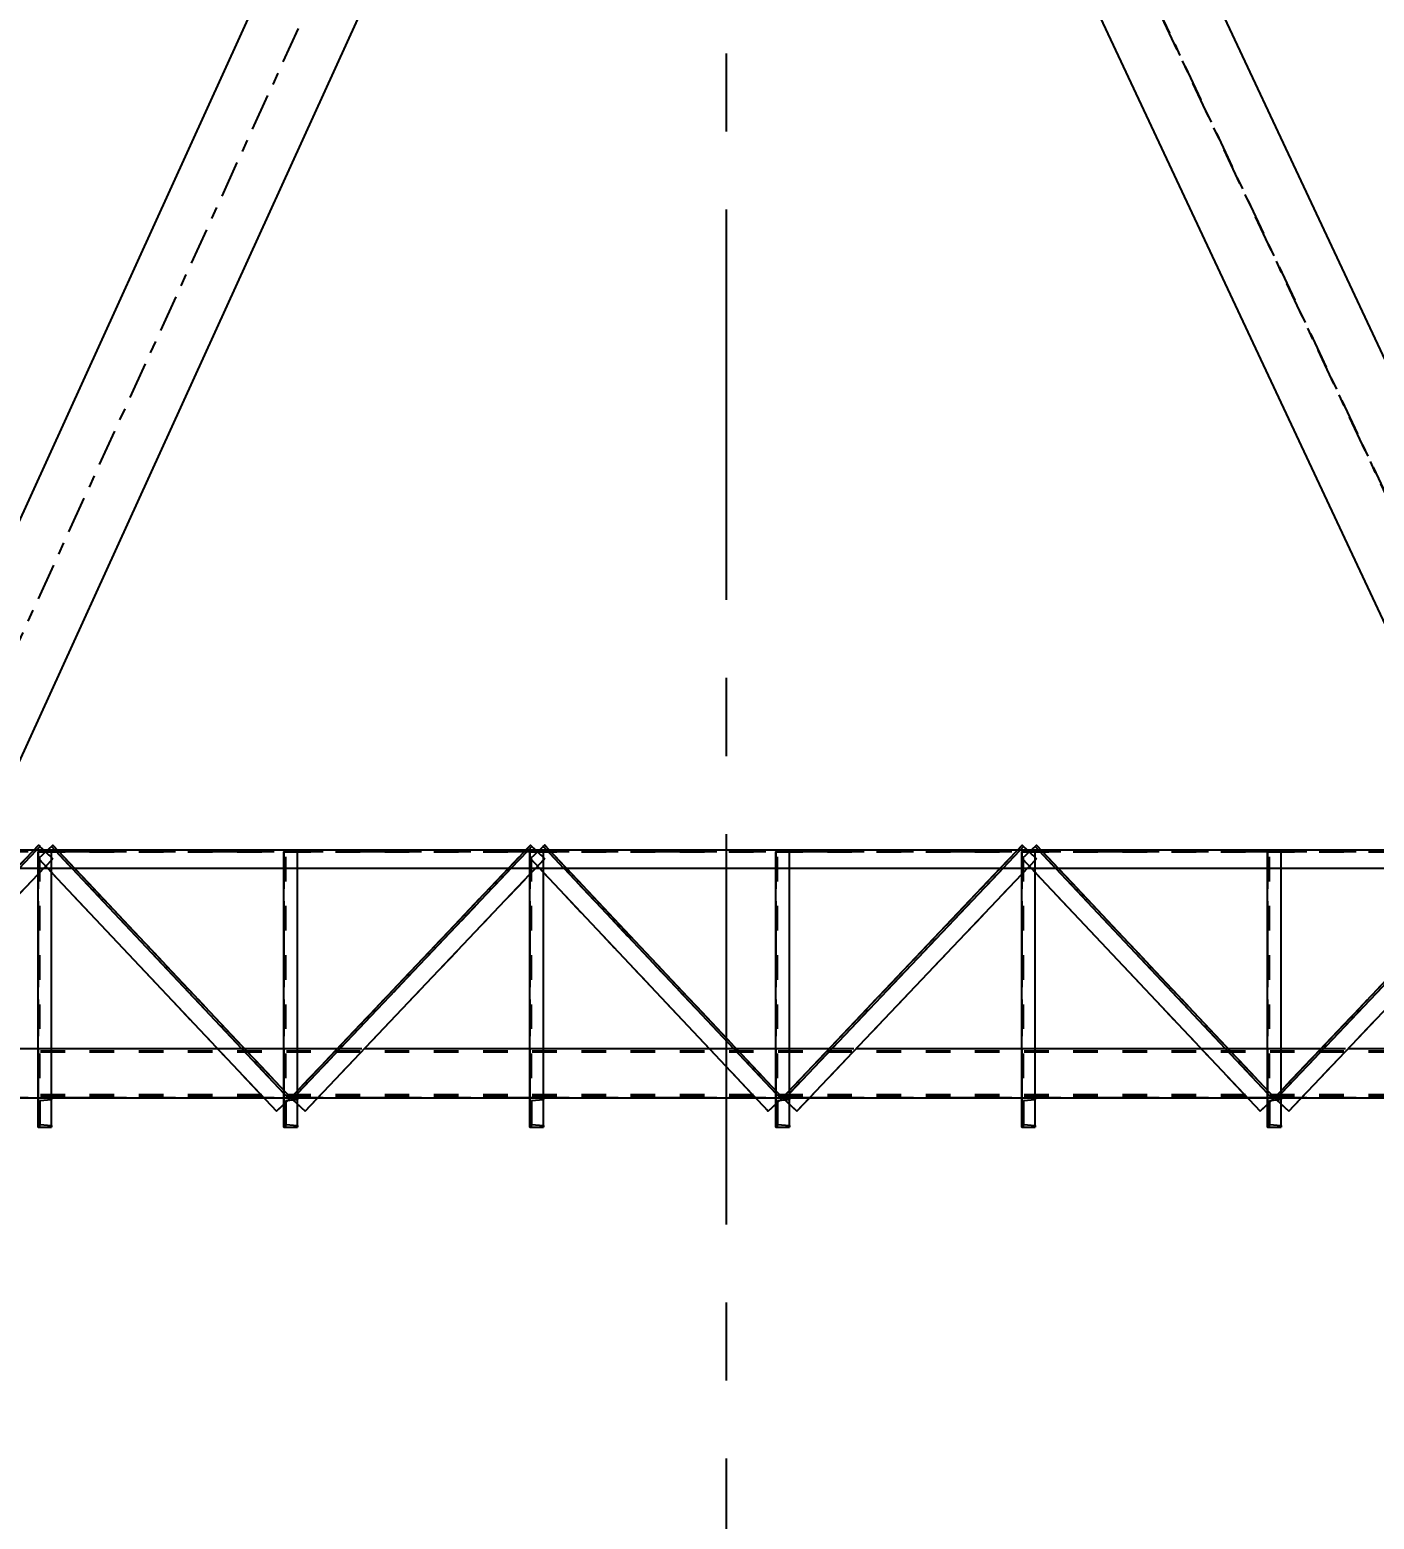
# Model space of a CAD drawing. Header units: millimetres. Extents: x 2368 to 8313, y 7493 to 11698.
# Drawn here: x 5815.9 to 5925.3, y 11239.1 to 11360.3 of the extents above; entities that cross this region are included whole.
import ezdxf

# ---------------------------------------------------------------- set-up
doc = ezdxf.new("R2010")
doc.units = ezdxf.units.MM
for name, pattern in [('CENTER', [50.8, 31.75, -6.35, 6.35, -6.35]), ('XKITLINE00', [0]), ('XKITLINE02', [4, 2, -2]), ('XKITLINE03', [6, 3, -1, 1, -1])]:
    doc.linetypes.add(name, pattern=pattern)
doc.styles.add('ROMANS', font='romans.shx')
doc.dimstyles.new('MD300', dxfattribs={"dimtxt": 2.5, "dimasz": 2.5, "dimexe": 1, "dimexo": 1, "dimgap": 0.5, "dimtad": 1, "dimdec": 1, "dimlfac": 50, "dimrnd": 0.5, "dimdsep": 46, "dimtxsty": 'ROMANS', "dimcen": 1, "dimclrd": 146, "dimclre": 146, "dimclrt": 30, "dimadec": 1, "dimazin": 2, "dimtfac": 1, "dimtdec": 1, "dimtmove": 0, "dimatfit": 1, "dimfxl": 1, "dimtolj": 1, "dimtzin": 0, "dimlwd": -1, "dimlwe": -1, "dimarcsym": 0})

# ---------------------------------------------------------------- blocks, each defined once
blk = doc.blocks.new('*D29')
at = {"color": 146, "transparency": 16777216}
for p, q in [((6169.05, 11249.2), (6169.05, 10991.04)), ((5216.59, 11053.98), (5216.59, 10991.04)), ((5219.09, 10992.04), (6166.55, 10992.04))]:
    blk.add_line(p, q, dxfattribs=at)
for points in [[(5219.09, 10992.45), (5219.09, 10991.62), (5216.59, 10992.04)], [(6166.55, 10992.45), (6166.55, 10991.62), (6169.05, 10992.04)]]:
    blk.add_solid(points, dxfattribs=at)
at = {"layer": 'Defpoints', "color": 0, "transparency": 16777216}
for p in [(6169.05, 11250.2), (5216.59, 11054.98), (6169.05, 10992.04)]:
    blk.add_point(p, dxfattribs=at)
at = {"color": 30, "transparency": 16777216, "insert": (5692.82, 10993.79), "char_height": 2.5, "attachment_point": 5, "style": 'ROMANS'}
blk.add_mtext('\\A1;47623', dxfattribs=at)
blk = doc.blocks.new('*D37')
at = {"color": 146, "transparency": 16777216}
for p, q in [((6544.58, 11276.27), (6544.58, 10979.26)), ((5216.59, 11053.98), (5216.59, 10979.26)), ((5219.09, 10980.26), (6542.08, 10980.26))]:
    blk.add_line(p, q, dxfattribs=at)
for points in [[(5219.09, 10980.68), (5219.09, 10979.85), (5216.59, 10980.26)], [(6542.08, 10980.68), (6542.08, 10979.85), (6544.58, 10980.26)]]:
    blk.add_solid(points, dxfattribs=at)
at = {"layer": 'Defpoints', "color": 0, "transparency": 16777216}
for p in [(6544.58, 11277.27), (5216.59, 11054.98), (6544.58, 10980.26)]:
    blk.add_point(p, dxfattribs=at)
at = {"color": 30, "transparency": 16777216, "insert": (5880.59, 10982.01), "char_height": 2.5, "attachment_point": 5, "style": 'ROMANS'}
blk.add_mtext('\\A1;66400', dxfattribs=at)
blk = doc.blocks.new('*D38')
at = {"color": 146, "transparency": 16777216}
for p, q in [((3888.58, 11276.27), (3888.58, 10968.16)), ((6544.59, 11276.27), (6544.59, 10968.16)), ((6542.09, 10969.16), (3891.08, 10969.16))]:
    blk.add_line(p, q, dxfattribs=at)
for points in [[(3891.08, 10969.58), (3891.08, 10968.75), (3888.58, 10969.16)], [(6542.09, 10969.58), (6542.09, 10968.75), (6544.59, 10969.16)]]:
    blk.add_solid(points, dxfattribs=at)
at = {"layer": 'Defpoints', "color": 0, "transparency": 16777216}
for p in [(3888.58, 11277.27), (6544.59, 11277.27), (3888.58, 10969.16)]:
    blk.add_point(p, dxfattribs=at)
at = {"color": 30, "transparency": 16777216, "insert": (5216.59, 10970.91), "char_height": 2.5, "attachment_point": 5, "style": 'ROMANS'}
blk.add_mtext('\\A1;132800', dxfattribs=at)

msp = doc.modelspace()

# ---------------------------------------------------------------- linework, layer by layer
at = {"color": 6, "linetype": 'CENTER'}
msp.add_line((5872.5882, 10907.5139), (5872.5882, 11495.735), dxfattribs=at)
at = {"color": 8, "linetype": 'XKITLINE03'}
for p, q in [((5872.5882, 11436.8368), (5708.5882, 11077.119)), ((5872.5882, 11436.8368), (5708.5882, 11077.119)), ((6036.5882, 11087.0404), (5872.5882, 11436.8368)), ((6036.5882, 11087.0404), (5872.5882, 11436.8368)), ((5889.4991, 11400.7675), (5946.1327, 11279.9733))]:
    msp.add_line(p, q, dxfattribs=at)
at = {"color": 8, "linetype": 'XKITLINE00'}
for p, q in [((5857.4243, 11413.3539), (5791.8961, 11269.6244)), ((5889.6348, 11411.2266), (5953.8283, 11274.3079)), ((5864.8186, 11410.017), (5724.1331, 11101.4374)), ((5881.3526, 11407.3948), (6020.0938, 11111.4729))]:
    msp.add_line(p, q, dxfattribs=at)
at = {"color": 1, "linetype": 'XKITLINE03'}
for p, q in [((5797.1383, 11273.4162), (5816.6282, 11293.9667)), ((5816.6282, 11293.9667), (5797.1383, 11273.4162)), ((5817.7909, 11293.9644), (5837.1383, 11273.4162)), ((5837.1383, 11273.4162), (5817.7909, 11293.9644)), ((5837.1383, 11273.4162), (5856.6282, 11293.9667)), ((5856.6282, 11293.9667), (5837.1383, 11273.4162)), ((5857.7909, 11293.9644), (5877.1383, 11273.4162)), ((5877.1383, 11273.4162), (5857.7909, 11293.9644)), ((5877.1383, 11273.4162), (5896.6282, 11293.9667)), ((5896.6282, 11293.9667), (5877.1383, 11273.4162)), ((5897.7909, 11293.9644), (5917.1383, 11273.4162)), ((5917.1383, 11273.4162), (5897.7909, 11293.9644)), ((5917.1383, 11273.4162), (5936.6282, 11293.9667)), ((5936.6282, 11293.9667), (5917.1383, 11273.4162)), ((6133.777, 11293.4162), (5796.7808, 11293.4162)), ((6133.777, 11293.4162), (5796.7808, 11293.4162)), ((5816.5883, 11271.0162), (5816.5883, 11293.4162)), ((5816.5883, 11293.4162), (5816.5883, 11271.0162)), ((5836.5883, 11271.0162), (5836.5883, 11293.4162)), ((5836.5883, 11293.4162), (5836.5883, 11271.0162)), ((5856.5883, 11271.0162), (5856.5883, 11293.4162)), ((5856.5883, 11293.4162), (5856.5883, 11271.0162)), ((5876.5883, 11271.0162), (5876.5883, 11293.4162)), ((5876.5883, 11293.4162), (5876.5883, 11271.0162)), ((5896.5883, 11271.0162), (5896.5883, 11293.4162)), ((5896.5883, 11293.4162), (5896.5883, 11271.0162)), ((5916.5883, 11271.0162), (5916.5883, 11293.4162)), ((5916.5883, 11293.4162), (5916.5883, 11271.0162)), ((5796.7808, 11273.4162), (6133.7769, 11273.4162)), ((6133.777, 11273.4162), (5796.7808, 11273.4162)), ((5816.5883, 11273.4162), (5816.5883, 11273.4162)), ((5836.5883, 11273.4162), (5836.5883, 11273.4162)), ((5856.5883, 11273.4162), (5856.5883, 11273.4162)), ((5876.5883, 11273.4162), (5876.5883, 11273.4162)), ((5896.5883, 11273.4162), (5896.5883, 11273.4162)), ((5916.5883, 11273.4162), (5916.5883, 11273.4162))]:
    msp.add_line(p, q, dxfattribs=at)
at = {"color": 3, "linetype": 'XKITLINE02'}
for p, q in [((5797.1383, 11273.4162), (5816.6282, 11293.9667)), ((5797.2544, 11273.3061), (5816.7443, 11293.8566)), ((5816.626, 11292.8676), (5817.7909, 11293.9644)), ((5816.6282, 11293.9667), (5816.7443, 11293.8566)), ((5816.6282, 11293.9667), (5817.7892, 11292.8657)), ((5817.6744, 11293.8547), (5817.7909, 11293.9644)), ((5817.6744, 11293.8547), (5837.0218, 11273.3065)), ((5817.7909, 11293.9644), (5837.1383, 11273.4162)), ((5837.1383, 11273.4162), (5856.6282, 11293.9667)), ((5837.2544, 11273.3061), (5856.7443, 11293.8566)), ((5856.626, 11292.8676), (5857.7909, 11293.9644)), ((5856.6282, 11293.9667), (5856.7443, 11293.8566)), ((5856.6282, 11293.9667), (5857.7892, 11292.8657)), ((5857.6744, 11293.8547), (5857.7909, 11293.9644)), ((5857.6744, 11293.8547), (5877.0218, 11273.3065)), ((5857.7909, 11293.9644), (5877.1383, 11273.4162)), ((5877.1383, 11273.4162), (5896.6282, 11293.9667)), ((5877.2544, 11273.3061), (5896.7443, 11293.8566)), ((5896.626, 11292.8676), (5897.7909, 11293.9644)), ((5896.6282, 11293.9667), (5896.7443, 11293.8566)), ((5896.6282, 11293.9667), (5897.7892, 11292.8657)), ((5897.6744, 11293.8547), (5897.7909, 11293.9644)), ((5897.6744, 11293.8547), (5917.0218, 11273.3065)), ((5897.7909, 11293.9644), (5917.1383, 11273.4162)), ((5917.1383, 11273.4162), (5936.6282, 11293.9667)), ((5917.2544, 11273.3061), (5936.7443, 11293.8566)), ((5796.7808, 11293.5862), (6133.777, 11293.5862)), ((5796.7808, 11293.4162), (6133.777, 11293.4162)), ((5796.7808, 11293.4162), (6133.777, 11293.4162)), ((5798.2992, 11272.3152), (5817.7892, 11292.8657)), ((5814.8447, 11292.0862), (5816.2673, 11293.5862)), ((5815.0653, 11292.0862), (5816.4878, 11293.5862)), ((5816.5883, 11292.0862), (5816.5883, 11293.4162)), ((5816.5883, 11293.4162), (5817.6883, 11293.4162)), ((5816.5883, 11293.4162), (5817.6883, 11293.4162)), ((5816.5883, 11271.0162), (5816.5883, 11293.4162)), ((5816.5883, 11291.5995), (5817.7891, 11292.8657)), ((5816.626, 11292.8676), (5817.3892, 11293.5862)), ((5816.626, 11292.8676), (5817.6883, 11291.7394)), ((5816.626, 11292.8676), (5835.9734, 11272.3194)), ((5816.7283, 11271.0162), (5816.7283, 11293.4162)), ((5816.7283, 11271.0162), (5816.7283, 11293.4162)), ((5817.0294, 11293.5862), (5817.7891, 11292.8657)), ((5817.6883, 11292.0862), (5817.6883, 11293.4162)), ((5817.6883, 11271.0162), (5817.6883, 11293.4162)), ((5817.9272, 11293.5862), (5819.3396, 11292.0862)), ((5818.147, 11293.5862), (5819.5593, 11292.0862)), ((5836.5883, 11292.0862), (5836.5883, 11293.4162)), ((5836.5883, 11293.4162), (5837.6883, 11293.4162)), ((5836.5883, 11293.4162), (5837.6883, 11293.4162)), ((5836.5883, 11271.0162), (5836.5883, 11293.4162)), ((5836.7283, 11271.0162), (5836.7283, 11293.4162)), ((5836.7283, 11271.0162), (5836.7283, 11293.4162)), ((5837.6883, 11292.0862), (5837.6883, 11293.4162)), ((5837.6883, 11271.0162), (5837.6883, 11293.4162)), ((5838.2992, 11272.3152), (5857.7892, 11292.8657)), ((5854.8447, 11292.0862), (5856.2673, 11293.5862)), ((5855.0653, 11292.0862), (5856.4878, 11293.5862)), ((5856.5883, 11292.0862), (5856.5883, 11293.4162)), ((5856.5883, 11293.4162), (5857.6883, 11293.4162)), ((5856.5883, 11293.4162), (5857.6883, 11293.4162)), ((5856.5883, 11271.0162), (5856.5883, 11293.4162)), ((5856.5883, 11291.5995), (5857.7891, 11292.8657)), ((5856.626, 11292.8676), (5857.3892, 11293.5862)), ((5856.626, 11292.8676), (5857.6883, 11291.7394)), ((5856.626, 11292.8676), (5875.9734, 11272.3194)), ((5856.7283, 11271.0162), (5856.7283, 11293.4162)), ((5856.7283, 11271.0162), (5856.7283, 11293.4162)), ((5857.0294, 11293.5862), (5857.7891, 11292.8657)), ((5857.6883, 11292.0862), (5857.6883, 11293.4162)), ((5857.6883, 11271.0162), (5857.6883, 11293.4162)), ((5857.9272, 11293.5862), (5859.3396, 11292.0862)), ((5858.147, 11293.5862), (5859.5593, 11292.0862)), ((5876.5883, 11292.0862), (5876.5883, 11293.4162)), ((5876.5883, 11293.4162), (5877.6883, 11293.4162)), ((5876.5883, 11293.4162), (5877.6883, 11293.4162)), ((5876.5883, 11271.0162), (5876.5883, 11293.4162)), ((5876.7283, 11271.0162), (5876.7283, 11293.4162)), ((5876.7283, 11271.0162), (5876.7283, 11293.4162)), ((5877.6883, 11292.0862), (5877.6883, 11293.4162)), ((5877.6883, 11271.0162), (5877.6883, 11293.4162)), ((5878.2992, 11272.3152), (5897.7892, 11292.8657)), ((5894.8447, 11292.0862), (5896.2673, 11293.5862)), ((5895.0653, 11292.0862), (5896.4878, 11293.5862)), ((5896.5883, 11292.0862), (5896.5883, 11293.4162)), ((5896.5883, 11293.4162), (5897.6883, 11293.4162)), ((5896.5883, 11293.4162), (5897.6883, 11293.4162)), ((5896.5883, 11271.0162), (5896.5883, 11293.4162)), ((5896.5883, 11291.5995), (5897.7891, 11292.8657)), ((5896.626, 11292.8676), (5897.3892, 11293.5862)), ((5896.626, 11292.8676), (5897.6883, 11291.7394)), ((5896.626, 11292.8676), (5915.9734, 11272.3194)), ((5896.7283, 11271.0162), (5896.7283, 11293.4162)), ((5896.7283, 11271.0162), (5896.7283, 11293.4162)), ((5897.0294, 11293.5862), (5897.7891, 11292.8657)), ((5897.6883, 11292.0862), (5897.6883, 11293.4162)), ((5897.6883, 11271.0162), (5897.6883, 11293.4162)), ((5897.9272, 11293.5862), (5899.3396, 11292.0862)), ((5898.147, 11293.5862), (5944.7898, 11293.5862)), ((5898.147, 11293.5862), (5899.5593, 11292.0862)), ((5916.5883, 11292.0862), (5916.5883, 11293.4162)), ((5916.5883, 11293.4162), (5917.6883, 11293.4162)), ((5916.5883, 11293.4162), (5917.6883, 11293.4162)), ((5916.5883, 11271.0162), (5916.5883, 11293.4162)), ((5916.7283, 11271.0162), (5916.7283, 11293.4162)), ((5916.7283, 11271.0162), (5916.7283, 11293.4162)), ((5917.6883, 11292.0862), (5917.6883, 11293.4162)), ((5917.6883, 11271.0162), (5917.6883, 11293.4162)), ((5918.2992, 11272.3152), (5937.7892, 11292.8657)), ((5796.7808, 11292.0862), (5945.493, 11292.0862)), ((5796.7808, 11292.0862), (6133.777, 11292.0862)), ((5894.8447, 11292.0862), (5973.4789, 11292.0862)), ((5796.7808, 11277.4162), (5817.6883, 11277.4162)), ((5796.7808, 11277.4162), (6133.777, 11277.4162)), ((5796.7808, 11277.2462), (6133.7769, 11277.2462)), ((5796.7808, 11277.2462), (6133.777, 11277.2462)), ((5796.7808, 11277.1398), (6133.7769, 11277.1398)), ((5796.7808, 11277.1398), (6133.777, 11277.1398)), ((5816.5883, 11277.4162), (5833.372, 11277.4162)), ((5831.1744, 11277.4162), (5837.6883, 11277.4162)), ((5836.5883, 11277.4162), (5843.137, 11277.4162)), ((5840.9318, 11277.4162), (5857.6883, 11277.4162)), ((5856.5883, 11277.4162), (5873.372, 11277.4162)), ((5871.1744, 11277.4162), (5877.6883, 11277.4162)), ((5876.5883, 11277.4162), (5883.137, 11277.4162)), ((5880.9318, 11277.4162), (5897.6883, 11277.4162)), ((5896.5883, 11277.4162), (5913.372, 11277.4162)), ((5911.1744, 11277.4162), (5917.6883, 11277.4162)), ((5916.5883, 11277.4162), (5923.137, 11277.4162)), ((5920.9318, 11277.4162), (5937.6883, 11277.4162)), ((5796.7808, 11273.6926), (6133.7769, 11273.6926)), ((5796.7808, 11273.6926), (6133.777, 11273.6926)), ((5796.7808, 11273.5862), (6133.7769, 11273.5862)), ((5796.7808, 11273.5862), (6133.777, 11273.5862)), ((5796.7808, 11273.4162), (6133.777, 11273.4162)), ((5816.5883, 11273.4162), (6133.7769, 11273.4162)), ((5816.5883, 11273.4162), (5817.6883, 11273.4162)), ((5816.5883, 11273.4162), (5817.6883, 11273.4162)), ((5816.5883, 11273.4162), (5816.5883, 11271.0162)), ((5816.5883, 11273.4162), (5816.5883, 11271.0162)), ((5816.7283, 11273.2034), (5817.6883, 11273.2802)), ((5816.7283, 11273.2034), (5816.7283, 11271.229)), ((5816.7283, 11273.2034), (5816.7283, 11271.229)), ((5817.6883, 11273.4162), (5817.6883, 11273.2802)), ((5817.6883, 11273.4162), (5817.6883, 11273.2802)), ((5834.9406, 11273.4162), (5839.3434, 11273.4162)), ((5835.9734, 11272.3194), (5837.1383, 11273.4162)), ((5836.5883, 11273.7669), (5836.5883, 11274.0003)), ((5836.5883, 11272.8983), (5837.1383, 11273.4162)), ((5836.5883, 11273.4162), (5837.6883, 11273.4162)), ((5836.5883, 11273.4162), (5836.5883, 11271.0162)), ((5836.5883, 11273.4162), (5836.5883, 11271.0162)), ((5836.7283, 11273.2034), (5837.6883, 11273.2802)), ((5836.7283, 11273.2034), (5836.7283, 11271.229)), ((5836.7283, 11273.2034), (5836.7283, 11271.229)), ((5837.1383, 11273.4162), (5838.2992, 11272.3152)), ((5837.2544, 11273.3061), (5837.6883, 11272.8946)), ((5837.6883, 11273.7636), (5837.6883, 11273.9961)), ((5837.6883, 11273.4162), (5837.6883, 11273.2802)), ((5837.6883, 11273.4162), (5837.6883, 11273.2802)), ((5856.5883, 11273.4162), (5857.6883, 11273.4162)), ((5856.5883, 11273.4162), (5857.6883, 11273.4162)), ((5856.5883, 11273.4162), (5856.5883, 11271.0162)), ((5856.5883, 11273.4162), (5856.5883, 11271.0162)), ((5856.7283, 11273.2034), (5857.6883, 11273.2802)), ((5856.7283, 11273.2034), (5856.7283, 11271.229)), ((5856.7283, 11273.2034), (5856.7283, 11271.229)), ((5857.6883, 11273.4162), (5857.6883, 11273.2802)), ((5857.6883, 11273.4162), (5857.6883, 11273.2802)), ((5874.9406, 11273.4162), (5879.3434, 11273.4162)), ((5875.9734, 11272.3194), (5877.1383, 11273.4162)), ((5876.5883, 11273.7669), (5876.5883, 11274.0003)), ((5876.5883, 11272.8983), (5877.1383, 11273.4162)), ((5876.5883, 11273.4162), (5877.6883, 11273.4162)), ((5876.5883, 11273.4162), (5876.5883, 11271.0162)), ((5876.5883, 11273.4162), (5876.5883, 11271.0162)), ((5876.7283, 11273.2034), (5877.6883, 11273.2802)), ((5876.7283, 11273.2034), (5876.7283, 11271.229)), ((5876.7283, 11273.2034), (5876.7283, 11271.229)), ((5877.1383, 11273.4162), (5878.2992, 11272.3152)), ((5877.2544, 11273.3061), (5877.6883, 11272.8946)), ((5877.6883, 11273.7636), (5877.6883, 11273.9961)), ((5877.6883, 11273.4162), (5877.6883, 11273.2802)), ((5877.6883, 11273.4162), (5877.6883, 11273.2802)), ((5896.5883, 11273.4162), (5897.6883, 11273.4162)), ((5896.5883, 11273.4162), (5897.6883, 11273.4162)), ((5896.5883, 11273.4162), (5896.5883, 11271.0162)), ((5896.5883, 11273.4162), (5896.5883, 11271.0162)), ((5896.7283, 11273.2034), (5897.6883, 11273.2802)), ((5896.7283, 11273.2034), (5896.7283, 11271.229)), ((5896.7283, 11273.2034), (5896.7283, 11271.229)), ((5897.6883, 11273.4162), (5897.6883, 11273.2802)), ((5897.6883, 11273.4162), (5897.6883, 11273.2802)), ((5914.9406, 11273.4162), (5919.3434, 11273.4162)), ((5915.9734, 11272.3194), (5917.1383, 11273.4162)), ((5916.5883, 11273.7669), (5916.5883, 11274.0003)), ((5916.5883, 11272.8983), (5917.1383, 11273.4162)), ((5916.5883, 11273.4162), (5917.6883, 11273.4162)), ((5916.5883, 11273.4162), (5916.5883, 11271.0162)), ((5916.5883, 11273.4162), (5916.5883, 11271.0162)), ((5916.7283, 11273.2034), (5917.6883, 11273.2802)), ((5916.7283, 11273.2034), (5916.7283, 11271.229)), ((5916.7283, 11273.2034), (5916.7283, 11271.229)), ((5917.1383, 11273.4162), (5918.2992, 11272.3152)), ((5917.2544, 11273.3061), (5917.6883, 11272.8946)), ((5917.6883, 11273.7636), (5917.6883, 11273.9961)), ((5917.6883, 11273.4162), (5917.6883, 11273.2802)), ((5917.6883, 11273.4162), (5917.6883, 11273.2802)), ((5816.5883, 11271.0162), (5817.6883, 11271.0162)), ((5816.5883, 11271.0162), (5817.6883, 11271.0162)), ((5816.7283, 11271.229), (5817.6883, 11271.1522)), ((5817.6883, 11271.1522), (5817.6883, 11271.0162)), ((5817.6883, 11271.1522), (5817.6883, 11271.0162)), ((5836.5883, 11271.0162), (5837.6883, 11271.0162)), ((5836.5883, 11271.0162), (5837.6883, 11271.0162)), ((5836.7283, 11271.229), (5837.6883, 11271.1522)), ((5837.6883, 11271.1522), (5837.6883, 11271.0162)), ((5837.6883, 11271.1522), (5837.6883, 11271.0162)), ((5856.5883, 11271.0162), (5857.6883, 11271.0162)), ((5856.5883, 11271.0162), (5857.6883, 11271.0162)), ((5856.7283, 11271.229), (5857.6883, 11271.1522)), ((5857.6883, 11271.1522), (5857.6883, 11271.0162)), ((5857.6883, 11271.1522), (5857.6883, 11271.0162)), ((5876.5883, 11271.0162), (5877.6883, 11271.0162)), ((5876.5883, 11271.0162), (5877.6883, 11271.0162)), ((5876.7283, 11271.229), (5877.6883, 11271.1522)), ((5877.6883, 11271.1522), (5877.6883, 11271.0162)), ((5877.6883, 11271.1522), (5877.6883, 11271.0162)), ((5896.5883, 11271.0162), (5897.6883, 11271.0162)), ((5896.5883, 11271.0162), (5897.6883, 11271.0162)), ((5896.7283, 11271.229), (5897.6883, 11271.1522)), ((5897.6883, 11271.1522), (5897.6883, 11271.0162)), ((5897.6883, 11271.1522), (5897.6883, 11271.0162)), ((5916.5883, 11271.0162), (5917.6883, 11271.0162)), ((5916.5883, 11271.0162), (5917.6883, 11271.0162)), ((5916.7283, 11271.229), (5917.6883, 11271.1522)), ((5917.6883, 11271.1522), (5917.6883, 11271.0162)), ((5917.6883, 11271.1522), (5917.6883, 11271.0162))]:
    msp.add_line(p, q, dxfattribs=at)
at = {"color": 7, "linetype": 'XKITLINE00'}
for p, q in [((5816.2673, 11293.5862), (5816.6282, 11293.9667)), ((5816.4878, 11293.5862), (5816.7443, 11293.8566)), ((5816.6282, 11293.9667), (5817.0294, 11293.5862)), ((5817.3892, 11293.5862), (5817.6744, 11293.8547)), ((5817.7909, 11293.9644), (5817.6744, 11293.8547)), ((5817.6744, 11293.8547), (5817.9272, 11293.5862)), ((5817.7909, 11293.9644), (5818.147, 11293.5862)), ((5856.2673, 11293.5862), (5856.6282, 11293.9667)), ((5856.4878, 11293.5862), (5856.7443, 11293.8566)), ((5856.6282, 11293.9667), (5857.0294, 11293.5862)), ((5857.3892, 11293.5862), (5857.6744, 11293.8547)), ((5857.7909, 11293.9644), (5857.6744, 11293.8547)), ((5857.6744, 11293.8547), (5857.9272, 11293.5862)), ((5857.7909, 11293.9644), (5858.147, 11293.5862)), ((5896.2673, 11293.5862), (5896.6282, 11293.9667)), ((5896.4878, 11293.5862), (5896.7443, 11293.8566)), ((5896.6282, 11293.9667), (5897.0294, 11293.5862)), ((5897.3892, 11293.5862), (5897.6744, 11293.8547)), ((5897.7909, 11293.9644), (5897.6744, 11293.8547)), ((5897.6744, 11293.8547), (5897.9272, 11293.5862)), ((5897.7909, 11293.9644), (5898.147, 11293.5862)), ((5811.7362, 11293.5862), (5934.7111, 11293.5862)), ((5805.5002, 11279.908), (5816.5883, 11291.5995)), ((5811.0524, 11292.0862), (5935.4144, 11292.0862)), ((5816.5883, 11271.0162), (5816.5883, 11292.0862)), ((5817.6883, 11271.0162), (5817.6883, 11292.0862)), ((5817.6883, 11291.7394), (5835.9734, 11272.3194)), ((5819.3396, 11292.0862), (5837.0218, 11273.3065)), ((5819.5593, 11292.0862), (5837.1383, 11273.4162)), ((5836.5883, 11274.0003), (5836.5883, 11292.0862)), ((5837.1383, 11273.4162), (5854.8447, 11292.0862)), ((5837.2544, 11273.3061), (5855.0653, 11292.0862)), ((5837.6883, 11273.9961), (5837.6883, 11292.0862)), ((5838.2992, 11272.3152), (5856.5883, 11291.5995)), ((5856.5883, 11271.0162), (5856.5883, 11292.0862)), ((5857.6883, 11271.0162), (5857.6883, 11292.0862)), ((5857.6883, 11291.7394), (5875.9734, 11272.3194)), ((5859.3396, 11292.0862), (5877.0218, 11273.3065)), ((5859.5593, 11292.0862), (5877.1383, 11273.4162)), ((5876.5883, 11274.0003), (5876.5883, 11292.0862)), ((5877.1383, 11273.4162), (5894.8447, 11292.0862)), ((5877.2544, 11273.3061), (5895.0653, 11292.0862)), ((5877.6883, 11273.9961), (5877.6883, 11292.0862)), ((5878.2992, 11272.3152), (5896.5883, 11291.5995)), ((5896.5883, 11271.0162), (5896.5883, 11292.0862)), ((5897.6883, 11271.0162), (5897.6883, 11292.0862)), ((5897.6883, 11291.7394), (5915.9734, 11272.3194)), ((5899.3396, 11292.0862), (5917.0218, 11273.3065)), ((5899.5593, 11292.0862), (5917.1383, 11273.4162)), ((5916.5883, 11274.0003), (5916.5883, 11292.0862)), ((5917.1383, 11273.4162), (5934.8447, 11292.0862)), ((5917.2544, 11273.3061), (5935.0653, 11292.0862)), ((5917.6883, 11273.9961), (5917.6883, 11292.0862)), ((5918.2992, 11272.3152), (5935.9554, 11290.9322)), ((5804.3641, 11277.4162), (5816.5883, 11277.4162)), ((5817.6883, 11277.4162), (5831.1744, 11277.4162)), ((5833.372, 11277.4162), (5836.5883, 11277.4162)), ((5837.6883, 11277.4162), (5840.9318, 11277.4162)), ((5843.137, 11277.4162), (5856.5883, 11277.4162)), ((5857.6883, 11277.4162), (5871.1744, 11277.4162)), ((5873.372, 11277.4162), (5876.5883, 11277.4162)), ((5877.6883, 11277.4162), (5880.9318, 11277.4162)), ((5883.137, 11277.4162), (5896.5883, 11277.4162)), ((5897.6883, 11277.4162), (5911.1744, 11277.4162)), ((5913.372, 11277.4162), (5916.5883, 11277.4162)), ((5917.6883, 11277.4162), (5920.9318, 11277.4162)), ((5923.137, 11277.4162), (5936.5883, 11277.4162)), ((5802.5405, 11273.4162), (5816.5883, 11273.4162)), ((5817.6883, 11273.4162), (5834.9406, 11273.4162)), ((5836.5883, 11271.0162), (5836.5883, 11273.7669)), ((5837.1383, 11273.4162), (5837.0218, 11273.3065)), ((5837.1383, 11273.4162), (5837.2544, 11273.3061)), ((5837.6883, 11271.0162), (5837.6883, 11273.7636)), ((5839.3434, 11273.4162), (5856.5883, 11273.4162)), ((5857.6883, 11273.4162), (5874.9406, 11273.4162)), ((5876.5883, 11271.0162), (5876.5883, 11273.7669)), ((5877.1383, 11273.4162), (5877.0218, 11273.3065)), ((5877.1383, 11273.4162), (5877.2544, 11273.3061)), ((5877.6883, 11271.0162), (5877.6883, 11273.7636)), ((5879.3434, 11273.4162), (5896.5883, 11273.4162)), ((5897.6883, 11273.4162), (5914.9406, 11273.4162)), ((5916.5883, 11271.0162), (5916.5883, 11273.7669)), ((5917.1383, 11273.4162), (5917.0218, 11273.3065)), ((5917.1383, 11273.4162), (5917.2544, 11273.3061)), ((5917.6883, 11271.0162), (5917.6883, 11273.7636)), ((5919.3434, 11273.4162), (5936.5883, 11273.4162)), ((5835.9734, 11272.3194), (5836.5883, 11272.8983)), ((5837.6883, 11272.8946), (5838.2992, 11272.3152)), ((5875.9734, 11272.3194), (5876.5883, 11272.8983)), ((5877.6883, 11272.8946), (5878.2992, 11272.3152)), ((5915.9734, 11272.3194), (5916.5883, 11272.8983)), ((5917.6883, 11272.8946), (5918.2992, 11272.3152)), ((5816.5883, 11271.0162), (5817.6883, 11271.0162)), ((5836.5883, 11271.0162), (5837.6883, 11271.0162)), ((5856.5883, 11271.0162), (5857.6883, 11271.0162)), ((5876.5883, 11271.0162), (5877.6883, 11271.0162)), ((5896.5883, 11271.0162), (5897.6883, 11271.0162)), ((5916.5883, 11271.0162), (5917.6883, 11271.0162))]:
    msp.add_line(p, q, dxfattribs=at)
at = {"color": 1, "linetype": 'XKITLINE00'}
for centre in [(5816.6282, 11293.9667), (5816.6282, 11293.9667), (5817.7909, 11293.9644), (5817.7909, 11293.9644), (5856.6282, 11293.9667), (5856.6282, 11293.9667), (5857.7909, 11293.9644), (5857.7909, 11293.9644), (5896.6282, 11293.9667), (5896.6282, 11293.9667), (5897.7909, 11293.9644), (5897.7909, 11293.9644), (5816.5883, 11293.4162), (5816.5883, 11293.4162), (5836.5883, 11293.4162), (5836.5883, 11293.4162), (5856.5883, 11293.4162), (5856.5883, 11293.4162), (5876.5883, 11293.4162), (5876.5883, 11293.4162), (5896.5883, 11293.4162), (5896.5883, 11293.4162), (5916.5883, 11293.4162), (5916.5883, 11293.4162), (5816.5883, 11273.4162), (5836.5883, 11273.4162), (5837.1383, 11273.4162), (5837.1383, 11273.4162), (5837.1383, 11273.4162), (5837.1383, 11273.4162), (5856.5883, 11273.4162), (5876.5883, 11273.4162), (5877.1383, 11273.4162), (5877.1383, 11273.4162), (5877.1383, 11273.4162), (5877.1383, 11273.4162), (5896.5883, 11273.4162), (5916.5883, 11273.4162), (5917.1383, 11273.4162), (5917.1383, 11273.4162), (5917.1383, 11273.4162), (5917.1383, 11273.4162), (5816.5883, 11271.0162), (5816.5883, 11271.0162), (5836.5883, 11271.0162), (5836.5883, 11271.0162), (5856.5883, 11271.0162), (5856.5883, 11271.0162), (5876.5883, 11271.0162), (5876.5883, 11271.0162), (5896.5883, 11271.0162), (5896.5883, 11271.0162), (5916.5883, 11271.0162), (5916.5883, 11271.0162)]:
    msp.add_circle(centre, 0.004, dxfattribs=at)

# ---------------------------------------------------------------- dimensions: what is measured, and where the dimension line sits
for base, p1, p2, picture, middle in [((3888.5836, 10969.1621), (6544.5882, 11277.2708), (3888.5836, 11277.2703), '*D38', (5216.5859, 10970.9121)), ((6544.5838, 10980.2647), (5216.5882, 11054.9804), (6544.5838, 11277.2701), '*D37', (5880.586, 10982.0147)), ((6169.0475, 10992.0378), (5216.5882, 11054.9804), (6169.0475, 11250.197), '*D29', (5692.8178, 10993.7878))]:
    dim = msp.add_linear_dim(base=base, p1=p1, p2=p2, dimstyle='MD300')
    dim.commit()
    dim.dimension.update_dxf_attribs({"geometry": picture, "text_midpoint": middle})

doc.saveas('drawing.dxf')
